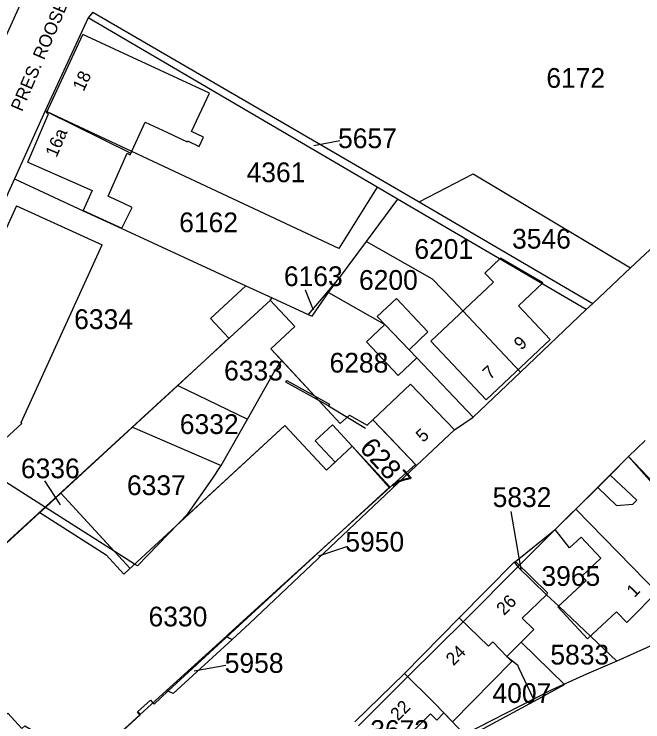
# Model space of a CAD drawing. Extents: x 191922 to 199923, y 328959 to 333350.
# Drawn here: x 196660.1 to 196746, y 331121.7 to 331218.4 of the extents above; entities that cross this region are included whole.
import ezdxf

# ---------------------------------------------------------------- set-up
doc = ezdxf.new("R2010")
doc.units = 0
for name, color, linetype in [('bestemmingsplangebied', 7, 'Continuous'), ('bouwvlak', 7, 'Continuous'), ('enkelbestemming', 7, 'Continuous'), ('Level 6', 7, 'Continuous'), ('maatvoering - maximum aantal wooneenheden', 7, 'Continuous'), ('Maatvoering_symbolen', 7, 'Continuous'), ('recreatiewoning', 7, 'Continuous')]:
    doc.layers.add(name, color=color, linetype=linetype)

msp = doc.modelspace()

# ---------------------------------------------------------------- linework, layer by layer
at = {"layer": 'bestemmingsplangebied'}
for p, q in [((196744.347, 331183.772), (196777.802, 331215.16)), ((196744.347, 331183.772), (196777.802, 331215.16)), ((196739.171, 331178.896), (196744.347, 331183.772)), ((196739.171, 331178.896), (196744.347, 331183.772)), ((196729.306, 331169.519), (196738.279, 331178.054)), ((196729.306, 331169.519), (196738.279, 331178.054)), ((196739.171, 331178.896), (196738.279, 331178.054)), ((196739.171, 331178.896), (196738.279, 331178.054)), ((196722.83, 331163.358), (196729.306, 331169.519)), ((196722.83, 331163.358), (196729.306, 331169.519)), ((196720.267, 331161.633), (196722.83, 331163.358)), ((196720.267, 331161.633), (196722.83, 331163.358)), ((196715.078, 331156.765), (196720.267, 331161.633)), ((196715.078, 331156.765), (196720.267, 331161.633)), ((196692.334, 331135.221), (196715.078, 331156.765)), ((196692.334, 331135.221), (196715.078, 331156.765)), ((196689.888, 331132.977), (196692.334, 331135.221)), ((196689.888, 331132.977), (196692.334, 331135.221)), ((196689.888, 331132.977), (196681.825, 331125.581)), ((196689.888, 331132.977), (196681.825, 331125.581)), ((196668.316, 331114.538), (196680.916, 331125.987)), ((196668.316, 331114.538), (196680.916, 331125.987)), ((196681.825, 331125.581), (196680.916, 331125.987)), ((196681.825, 331125.581), (196680.916, 331125.987))]:
    msp.add_line(p, q, dxfattribs=at)
at = {"layer": 'bouwvlak'}
for p, q in [((196704.596, 331201.104), (196701.075, 331200.445)), ((196699.858, 331180.763), (196700.955, 331178.015)), ((196664.266, 331154.677), (196666.405, 331151.355)), ((196727.976, 331150.457), (196729.365, 331142.535)), ((196705.669, 331145.696), (196701.705, 331144.355)), ((196689.061, 331129.416), (196684.695, 331128.625))]:
    msp.add_line(p, q, dxfattribs=at)
at = {"layer": 'Level 6'}
for p, q in [((196659.019, 331215.46), (196663.149, 331224.587)), ((196670.855, 331218.717), (196670.247, 331217.913)), ((196670.855, 331218.717), (196715.446, 331192.785)), ((196670.247, 331217.913), (196664.36, 331205.236)), ((196709.704, 331194.796), (196670.247, 331217.913)), ((196664.36, 331205.236), (196660.154, 331195.941)), ((196664.626, 331205.104), (196664.36, 331205.236)), ((196704.456, 331186.394), (196664.626, 331205.104)), ((196715.446, 331192.785), (196722.815, 331196.611)), ((196722.815, 331196.611), (196744.347, 331183.772)), ((196660.154, 331195.941), (196653.647, 331181.556)), ((196660.154, 331195.941), (196669.526, 331191.572)), ((196709.704, 331194.796), (196704.456, 331186.394)), ((196712.487, 331193.165), (196709.704, 331194.796)), ((196712.487, 331193.165), (196708.194, 331187.341)), ((196738.279, 331178.054), (196712.487, 331193.165)), ((196715.446, 331192.785), (196739.171, 331178.896)), ((196669.526, 331191.572), (196674.808, 331189.131)), ((196674.808, 331189.131), (196691.774, 331181.31)), ((196708.194, 331187.341), (196704.546, 331182.393)), ((196717.259, 331182.21), (196708.194, 331187.341)), ((196704.546, 331182.393), (196700.286, 331177.394)), ((196703.07, 331180.39), (196704.546, 331182.393)), ((196720.052, 331179.327), (196717.259, 331182.21)), ((196691.774, 331181.31), (196695.387, 331179.644)), ((196700.835, 331177.152), (196703.07, 331180.39)), ((196703.07, 331180.39), (196710.767, 331176.018)), ((196695.109, 331179.352), (196695.387, 331179.644)), ((196695.387, 331179.644), (196700.286, 331177.394)), ((196721.406, 331177.882), (196720.052, 331179.327)), ((196700.286, 331177.394), (196700.835, 331177.152)), ((196721.406, 331177.882), (196729.306, 331169.519)), ((196710.767, 331176.018), (196715.133, 331171.449)), ((196689.464, 331174.144), (196682.486, 331167.707)), ((196715.133, 331171.449), (196722.83, 331163.358)), ((196695.536, 331169.388), (196696.694, 331171.085)), ((196696.694, 331171.085), (196701.179, 331166.247)), ((196691.981, 331163.08), (196695.536, 331169.388)), ((196682.486, 331167.707), (196676.309, 331162.008)), ((196682.486, 331167.707), (196691.981, 331163.08)), ((196701.179, 331166.247), (196704.68, 331162.471)), ((196664.4, 331151.026), (196642.865, 331164.756)), ((196704.68, 331162.471), (196705.914, 331163.611)), ((196705.914, 331163.611), (196708.335, 331162.264)), ((196688.417, 331156.741), (196691.981, 331163.08)), ((196676.309, 331162.008), (196666.511, 331152.969)), ((196676.309, 331162.008), (196688.417, 331156.741)), ((196711.532, 331160.472), (196714.949, 331156.9)), ((196744.053, 331157.965), (196746.347, 331160.179)), ((196706.31, 331159.389), (196711.512, 331153.778)), ((196741.537, 331155.449), (196744.053, 331157.965)), ((196744.053, 331157.965), (196749.155, 331152.189)), ((196687.15, 331154.902), (196688.417, 331156.741)), ((196714.949, 331156.9), (196711.512, 331153.778)), ((196715.078, 331156.765), (196714.949, 331156.9)), ((196683.869, 331150.139), (196687.15, 331154.902)), ((196739.857, 331153.761), (196741.537, 331155.449)), ((196666.511, 331152.969), (196664.4, 331151.026)), ((196666.511, 331152.969), (196673.796, 331145.037)), ((196711.512, 331153.778), (196689.444, 331133.735)), ((196736.852, 331150.786), (196739.857, 331153.761)), ((196673.796, 331145.037), (196664.4, 331151.026)), ((196682.54, 331148.77), (196683.869, 331150.139)), ((196734.042, 331147.997), (196736.852, 331150.786)), ((196736.852, 331150.786), (196752.608, 331134.626)), ((196676.959, 331143.021), (196682.54, 331148.77)), ((196728.596, 331143.651), (196734.042, 331147.997)), ((196676.577, 331143.265), (196673.796, 331145.037)), ((196676.959, 331143.021), (196676.577, 331143.265)), ((196720.917, 331135.951), (196728.448, 331143.522)), ((196728.448, 331143.522), (196728.596, 331143.651)), ((196728.448, 331143.522), (196728.996, 331142.876)), ((196728.596, 331143.651), (196732.995, 331139.352)), ((196728.996, 331142.876), (196732.867, 331139.096)), ((196732.995, 331139.352), (196732.867, 331139.096)), ((196732.867, 331139.096), (196734.516, 331137.531)), ((196734.516, 331137.531), (196742.446, 331130.008)), ((196713.451, 331128.33), (196720.917, 331135.951)), ((196720.917, 331135.951), (196724.949, 331132.042)), ((196752.608, 331134.626), (196742.446, 331130.008)), ((196689.444, 331133.735), (196689.133, 331133.452)), ((196680.916, 331125.987), (196689.133, 331133.452)), ((196689.133, 331133.452), (196689.542, 331133.143)), ((196689.542, 331133.143), (196689.888, 331132.977)), ((196724.949, 331132.042), (196725.532, 331132.633)), ((196725.532, 331132.633), (196727.442, 331130.67)), ((196727.442, 331130.67), (196728.871, 331129.49)), ((196742.446, 331130.008), (196738.313, 331128.224)), ((196728.871, 331129.49), (196729.02, 331129.154)), ((196729.02, 331129.154), (196731.085, 331124.835)), ((196706.66, 331121.709), (196713.451, 331128.33)), ((196713.451, 331128.33), (196717.477, 331124.383)), ((196738.313, 331128.224), (196733.596, 331126.092)), ((196733.596, 331126.092), (196731.085, 331124.835)), ((196731.085, 331124.835), (196721.647, 331119.997)), ((196717.477, 331124.383), (196718.838, 331122.967)), ((196718.838, 331122.967), (196721.647, 331119.997))]:
    msp.add_line(p, q, dxfattribs=at)
for points in [[(196691.774, 331181.31), (196686.955, 331176.863), (196689.464, 331174.144)], [(196695.109, 331179.352), (196698.465, 331175.734), (196695.194, 331172.702), (196696.694, 331171.085)], [(196708.335, 331162.264), (196709.114, 331163.001), (196711.532, 331160.472)], [(196682.54, 331148.77), (196697.12, 331162.23), (196702.773, 331156.119), (196703.96, 331157.217)], [(196706.31, 331159.389), (196703.611, 331162.3), (196701.261, 331160.128), (196703.96, 331157.217)], [(196664.4, 331151.026), (196663.63, 331150.318), (196657.312, 331144.545), (196647.556, 331155.129), (196645.224, 331152.981), (196642.203, 331156.287), (196636.102, 331150.664)]]:
    msp.add_lwpolyline(points, dxfattribs=at)
at = {"layer": 'recreatiewoning'}
for p, q in [((196659.021, 331215.456), (196663.149, 331224.586)), ((196664.557, 331204.956), (196669.51, 331215.657)), ((196686.805, 331207.635), (196669.51, 331215.657)), ((196684.368, 331202.379), (196686.805, 331207.635)), ((196664.626, 331205.104), (196676.048, 331199.428)), ((196661.98, 331198.2), (196664.804, 331204.824)), ((196664.804, 331204.824), (196664.557, 331204.956)), ((196675.954, 331199.227), (196678.03, 331203.66)), ((196678.03, 331203.66), (196680.997, 331202.285)), ((196680.997, 331202.285), (196683.771, 331200.998)), ((196685.988, 331201.627), (196684.368, 331202.379)), ((196685.402, 331200.364), (196685.988, 331201.627)), ((196683.771, 331200.998), (196683.818, 331201.099)), ((196683.818, 331201.099), (196685.402, 331200.364)), ((196672.981, 331193.542), (196675.543, 331199.419)), ((196675.543, 331199.419), (196675.954, 331199.227)), ((196661.98, 331198.2), (196670.776, 331194.332)), ((196673.237, 331193.423), (196672.981, 331193.542)), ((196675.081, 331192.568), (196673.237, 331193.423)), ((196676.241, 331192.03), (196675.081, 331192.568)), ((196660.421, 331192.229), (196672.164, 331186.912)), ((196674.817, 331189.179), (196676.241, 331192.03)), ((196726.572, 331185.085), (196724.424, 331183.024)), ((196732.369, 331181.723), (196726.572, 331185.085)), ((196724.424, 331183.024), (196725.595, 331181.803)), ((196725.595, 331181.803), (196717.048, 331173.762)), ((196729.036, 331178.577), (196732.369, 331181.723)), ((196709.711, 331177.123), (196712.335, 331179.566)), ((196712.335, 331179.566), (196716.644, 331175.022)), ((196733.355, 331173.961), (196729.036, 331178.577)), ((196714.077, 331172.554), (196709.711, 331177.123)), ((196708.252, 331173.644), (196710.767, 331176.018)), ((196716.644, 331175.022), (196714.077, 331172.554)), ((196712.605, 331169.062), (196708.252, 331173.644)), ((196717.048, 331173.762), (196724.612, 331165.718)), ((196724.612, 331165.718), (196733.355, 331173.961)), ((196714.077, 331172.554), (196715.133, 331171.449)), ((196715.133, 331171.449), (196712.605, 331169.062)), ((196697.236, 331168.161), (196697.393, 331168.355)), ((196697.393, 331168.355), (196703.224, 331165.116)), ((196703.063, 331164.925), (196697.236, 331168.161)), ((196709.114, 331163.001), (196714.272, 331167.881)), ((196714.272, 331167.881), (196720.267, 331161.633)), ((196703.224, 331165.116), (196703.063, 331164.925)), ((196703.063, 331164.925), (196708.133, 331161.843)), ((196715.078, 331156.765), (196709.114, 331163.001)), ((196675.108, 331141.909), (196697.12, 331162.23)), ((196697.12, 331162.23), (196702.773, 331156.119)), ((196702.773, 331156.119), (196706.31, 331159.389)), ((196706.31, 331159.389), (196711.341, 331153.749)), ((196729.027, 331142.999), (196744.051, 331157.973)), ((196751.915, 331149.69), (196744.053, 331157.965)), ((196745.187, 331151.994), (196741.537, 331155.449)), ((196666.511, 331152.969), (196675.953, 331142.689)), ((196681.125, 331125.894), (196711.341, 331153.749)), ((196739.857, 331153.761), (196742.406, 331151.275)), ((196744.633, 331151.468), (196745.187, 331151.994)), ((196742.406, 331151.275), (196744.633, 331151.468)), ((196663.63, 331150.318), (196672.673, 331144.556)), ((196736.011, 331145.516), (196734.042, 331147.997)), ((196737.588, 331146.965), (196736.011, 331145.516)), ((196740.264, 331144.092), (196737.588, 331146.965)), ((196672.673, 331144.556), (196675.108, 331141.909)), ((196737.685, 331141.647), (196740.264, 331144.092)), ((196743.817, 331135.298), (196752.032, 331143.586)), ((196721.746, 331135.668), (196729.027, 331142.999)), ((196728.949, 331142.922), (196732.867, 331139.096)), ((196737.685, 331141.647), (196738.266, 331141.026)), ((196738.266, 331141.026), (196734.41, 331137.419)), ((196732.867, 331139.096), (196729.54, 331135.906)), ((196734.41, 331137.419), (196738.467, 331133.081)), ((196738.467, 331133.081), (196742.407, 331136.766)), ((196742.407, 331136.766), (196743.817, 331135.298)), ((196714.056, 331128.06), (196721.746, 331135.668)), ((196729.54, 331135.906), (196731.134, 331134.345)), ((196731.134, 331134.345), (196727.442, 331130.67)), ((196729.39, 331132.609), (196735.298, 331126.841)), ((196728.12, 331129.96), (196727.442, 331130.67)), ((196728.12, 331129.96), (196719.997, 331121.733)), ((196714.056, 331128.06), (196707.157, 331121.195)), ((196731.154, 331124.558), (196735.298, 331126.841)), ((196731.085, 331124.834), (196731.049, 331124.817)), ((196722.059, 331119.608), (196731.154, 331124.558)), ((196676.998, 331123.1), (196677.328, 331122.726)), ((196718.838, 331122.967), (196717.848, 331121.933)), ((196719.997, 331121.733), (196718.838, 331122.967)), ((196677.328, 331122.726), (196677.342, 331122.71)), ((196716.984, 331122.836), (196714.15, 331119.958)), ((196717.848, 331121.933), (196716.984, 331122.836))]:
    msp.add_line(p, q, dxfattribs=at)
for points in [[(196670.776, 331194.332), (196669.525, 331191.605), (196674.817, 331189.179)], [(196660.421, 331192.229), (196650.272, 331170.008), (196641.408, 331161.809), (196642.865, 331160.213), (196640.336, 331157.899), (196641.995, 331156.099), (196636.621, 331151.16), (196637.189, 331150.542), (196633.22, 331146.872), (196649.625, 331129.047), (196650.244, 331129.615), (196652.368, 331127.303), (196651.748, 331126.737), (196657.111, 331120.93), (196659.247, 331122.901), (196661.149, 331120.799), (196661.586, 331121.186), (196669.758, 331116.418), (196673.007, 331119.417), (196673.318, 331119.083)], [(196695.129, 331179.334), (196657.219, 331144.563), (196651.199, 331151.164), (196651.424, 331151.374), (196650.335, 331152.551), (196661.162, 331162.503), (196661.067, 331162.606), (196672.164, 331186.912)], [(196695.109, 331179.352), (196698.465, 331175.734), (196695.194, 331172.702), (196704.68, 331162.471), (196705.914, 331163.611)], [(196679.081, 331124.32), (196679.236, 331124.152), (196681.125, 331125.894)], [(196677.299, 331122.701), (196676.953, 331123.075), (196678.734, 331124.696), (196679.081, 331124.32)], [(196673.318, 331119.083), (196673.368, 331119.029), (196677.313, 331122.686), (196677.299, 331122.701)]]:
    msp.add_lwpolyline(points, dxfattribs=at)

# ---------------------------------------------------------------- texts
at = {"layer": 'enkelbestemming'}
for s, p in [('6172', (196732.833, 331208.365)), ('5657', (196704.372, 331200.122)), ('4361', (196691.877, 331195.468)), ('6162', (196682.668, 331188.632)), ('3546', (196728.143, 331186.389)), ('6201', (196714.8, 331184.993)), ('6163', (196696.976, 331181.27)), ('6200', (196707.236, 331180.758)), ('6334', (196668.316, 331175.401)), ('6288', (196703.206, 331169.449)), ('6333', (196688.798, 331168.37)), ('6332', (196682.75, 331161.058)), ('6336', (196661.044, 331155.008)), ('6337', (196675.533, 331152.71)), ('5832', (196725.49, 331151.077)), ('5950', (196705.37, 331144.987)), ('3965', (196732.157, 331140.299)), ('6330', (196678.479, 331134.762)), ('5833', (196733.379, 331129.551)), ('5958', (196688.891, 331128.422)), ('4007', (196725.474, 331124.3)), ('3673', (196708.769, 331119.249))]:
    msp.add_text(s, height=2.7, dxfattribs=at).set_placement(p)
msp.add_text('6287', height=2.7, rotation=312.49642, dxfattribs=at).set_placement((196707.177, 331159.033))
at = {"layer": 'maatvoering - maximum aantal wooneenheden'}
for s, rotation, p in [('18', 65.15279, (196669.613, 331207.784)), ('16a', 66.95207, (196665.911, 331198.751)), ('9', 43.29624, (196729.396, 331172.428)), ('7', 43.29624, (196725.135, 331168.41)), ('5', 43.13408, (196715.996, 331159.821)), ('1', 45.24312, (196744.855, 331138.618)), ('26', 45.20274, (196727.05, 331136.184)), ('24', 44.71616, (196720.136, 331129.293)), ('22', 44.87835, (196712.555, 331121.77))]:
    msp.add_text(s, height=1.75, rotation=rotation, dxfattribs=at).set_placement(p)
at = {"layer": 'Maatvoering_symbolen'}
msp.add_text('PRES. ROOSEVELTSTRAAT', height=1.75, rotation=66.84657, dxfattribs=at).set_placement((196661.189, 331205.017))

doc.saveas('drawing.dxf')
